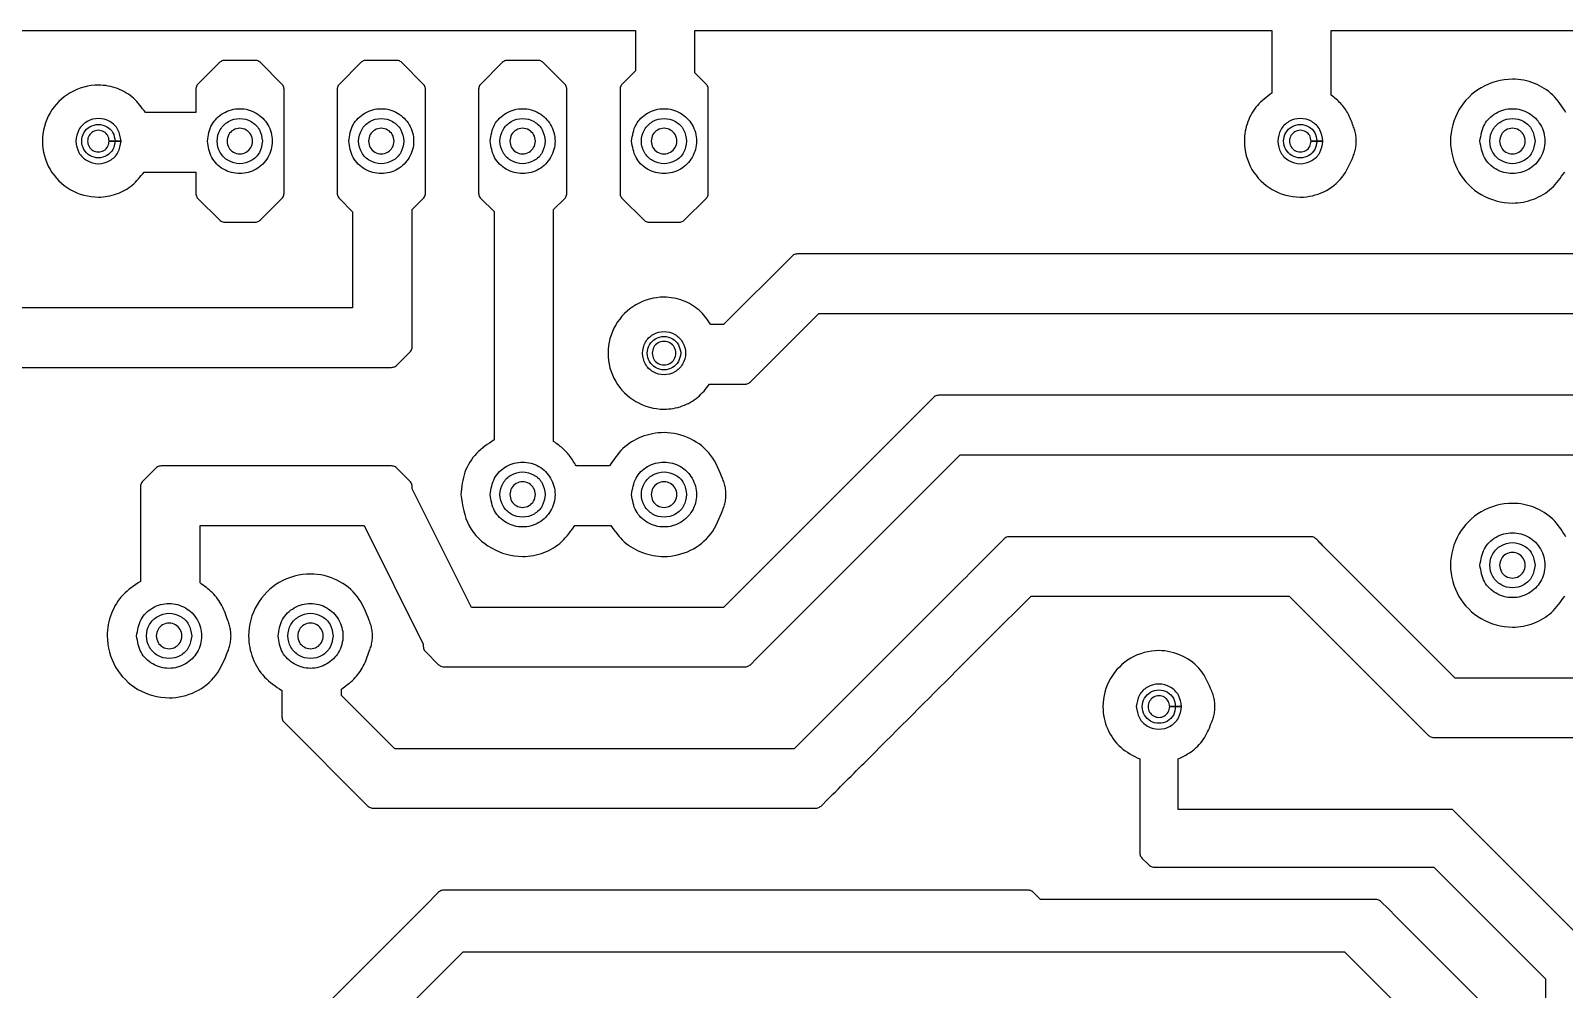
# Model space of a CAD drawing. Extents: x 3 to 107, y 3 to 87.
# Drawn here: x 40.65 to 68.2, y 43.29 to 60.51 of the extents above; entities that cross this region are included whole.
import ezdxf

# ---------------------------------------------------------------- set-up
doc = ezdxf.new("R2010")
doc.units = 0
doc.layers.add('ScottBernardi_VCdelay_PCB', color=7, linetype='CONTINUOUS')

msp = doc.modelspace()

# ---------------------------------------------------------------- linework, layer by layer
at = {"layer": 'ScottBernardi_VCdelay_PCB', "color": 7}
for points in [[(36.273317, 59.555239), (36.073292, 59.754911), (36.073292, 60.514089), (51.514375, 60.514089), (51.514375, 59.793364), (51.27625, 59.555239)], [(52.784375, 59.555239), (52.583292, 59.755969), (52.583292, 60.514089), (62.944375, 60.514089), (62.944375, 59.389786)], [(64.013292, 59.356978), (64.013292, 60.514089), (75.644375, 60.514089), (75.644375, 59.7916), (75.407661, 59.555239)], [(44.043247, 59.941883), (43.655897, 59.555239)], [(44.683539, 59.980689), (44.136381, 59.980689)], [(45.163669, 59.555239), (44.777378, 59.941883)], [(46.582894, 59.941883), (46.195897, 59.555239)], [(47.223186, 59.980689), (46.676733, 59.980689)], [(47.704022, 59.555239), (47.316672, 59.941883)], [(49.122894, 59.941883), (48.735897, 59.555239)], [(49.763892, 59.980689), (49.216733, 59.980689)], [(50.244022, 59.555239), (49.857378, 59.941883)], [(43.617092, 59.4614), (43.617092, 59.042653), (42.711511, 59.042653)], [(45.202475, 57.593794), (45.202475, 59.4614)], [(46.157444, 59.4614), (46.157444, 57.593794)], [(47.742828, 57.593794), (47.742828, 59.4614)], [(48.697444, 59.4614), (48.697444, 57.593794)], [(50.282828, 57.593794), (50.282828, 59.4614)], [(51.237444, 59.4614), (51.237444, 57.593794)], [(52.822828, 57.593794), (52.822828, 59.4614)], [(42.273714, 58.529714), (42.062047, 58.529714), (42.273714, 58.529714)], [(63.863361, 58.529714), (63.652047, 58.529714), (63.863361, 58.529714)], [(42.687875, 57.974089), (43.617092, 57.974089), (43.617092, 57.593794)], [(80.724375, 57.669642), (80.724375, 56.189739), (78.497289, 53.962653), (56.962322, 53.962653)], [(46.195897, 57.500308), (46.434375, 57.261831), (46.434375, 55.532867), (39.883292, 55.532867), (39.883292, 57.57545)], [(43.655897, 57.500308), (44.043247, 57.113311)], [(44.777378, 57.113311), (45.163669, 57.500308)], [(47.502939, 54.831897), (47.502939, 57.299578), (47.704022, 57.500308)], [(48.735897, 57.500308), (48.974022, 57.262183), (48.974022, 53.160083)], [(50.042939, 53.133625), (50.042939, 57.299225), (50.244022, 57.500308)], [(51.27625, 57.500308), (51.662894, 57.113311)], [(52.397025, 57.113311), (52.784375, 57.500308)], [(72.867661, 57.500308), (73.104375, 57.263594), (73.104375, 56.503006), (54.422322, 56.503006)], [(44.136381, 57.074506), (44.683539, 57.074506)], [(51.756733, 57.074506), (52.303892, 57.074506)], [(54.328483, 56.4642), (53.097289, 55.233006), (52.871511, 55.233006)], [(53.578831, 54.202894), (54.810025, 55.434089), (73.805344, 55.434089)], [(47.228831, 54.502756), (47.464486, 54.738411)], [(39.883292, 53.133625), (39.883292, 54.46395), (47.134992, 54.46395)], [(52.847522, 54.164089), (53.484992, 54.164089)], [(56.868483, 53.9242), (53.097289, 50.153006), (48.569033, 50.153006), (47.502939, 52.284489), (47.502939, 52.325058)], [(53.578831, 49.122894), (53.696658, 49.240722), (57.350025, 52.894089), (78.884992, 52.894089)], [(42.899189, 52.6542), (42.663533, 52.418544)], [(47.134992, 52.692653), (42.992322, 52.692653)], [(47.464133, 52.418544), (47.392519, 52.490158), (47.392519, 52.490158), (47.228478, 52.6542)], [(51.047297, 52.692653), (50.448633, 52.692653)], [(42.624375, 52.325058), (42.624375, 50.620083)], [(43.693292, 50.593272), (43.693292, 51.624089), (46.638633, 51.624089), (47.704375, 49.492958), (47.704375, 49.452036)], [(50.426056, 51.624089), (51.070228, 51.624089)], [(58.138483, 51.383847), (57.969503, 51.215219)], [(63.645344, 51.422653), (58.231969, 51.422653)], [(72.449972, 49.223436), (72.109542, 48.883006), (66.240378, 48.883006), (63.857011, 51.266372)], [(58.620378, 50.354089), (63.257642, 50.354089), (65.758483, 47.852894)], [(47.742828, 49.35855), (47.978483, 49.122894)], [(48.072322, 49.084089), (53.484992, 49.084089)], [(45.164375, 48.658992), (45.164375, 48.182036)], [(54.366936, 47.612653), (47.190378, 47.612653), (46.233292, 48.569739), (46.233292, 48.68545)], [(61.323361, 48.369361), (61.111694, 48.369361), (61.323361, 48.369361)], [(45.203181, 48.08855), (46.708483, 46.582894)], [(65.852322, 47.814089), (72.1487, 47.814089), (72.449972, 47.512464)], [(60.573708, 47.428503), (60.573708, 45.741872)], [(72.888122, 31.103006), (69.846472, 31.103006), (68.642089, 32.307389), (68.642089, 44.071469), (66.193458, 46.519747), (61.261272, 46.522569), (61.261272, 47.428503)], [(54.848831, 46.582894), (54.966658, 46.700722)], [(46.802322, 46.544089), (54.755344, 46.544089)], [(60.612161, 45.648386), (60.736339, 45.524561)], [(60.830178, 45.485756), (65.855144, 45.485756), (67.864567, 43.476333), (67.864567, 31.771872)], [(47.978483, 45.0342), (47.742828, 44.798544), (46.018803, 43.074167)], [(58.565344, 45.073006), (48.072322, 45.073006)], [(64.815508, 44.903672), (58.789358, 44.903672), (58.658831, 45.0342)], [(65.063158, 44.710703), (65.033172, 44.740689), (64.908994, 44.864867)], [(66.720156, 43.053706), (65.1129, 44.660961)], [(46.737764, 42.281828), (48.421219, 43.965283), (64.249653, 43.965283), (66.035767, 42.178817), (66.035767, 30.258103), (66.030475, 30.252811)]]:
    msp.add_lwpolyline(points, dxfattribs=at)
for points, knots in [([(44.136381, 59.980689), (44.12488, 59.979794), (44.101968, 59.978011), (44.069429, 59.964527), (44.052008, 59.94946), (44.043247, 59.941883)], [0, 0, 0, 0, 0.034475, 0.068683, 0.103291, 0.103291, 0.103291, 0.103291]), ([(44.777378, 59.941883), (44.768526, 59.949459), (44.750934, 59.964516), (44.718185, 59.978025), (44.695127, 59.979798), (44.683539, 59.980689)], [0, 0, 0, 0, 0.034815, 0.069192, 0.103926, 0.103926, 0.103926, 0.103926]), ([(46.676733, 59.980689), (46.665145, 59.979798), (46.642088, 59.978025), (46.609338, 59.964516), (46.591746, 59.949459), (46.582894, 59.941883)], [0, 0, 0, 0, 0.034734, 0.069111, 0.103926, 0.103926, 0.103926, 0.103926]), ([(47.316672, 59.941883), (47.307908, 59.949463), (47.290461, 59.964551), (47.257793, 59.978029), (47.234769, 59.979799), (47.223186, 59.980689)], [0, 0, 0, 0, 0.034618, 0.068911, 0.103632, 0.103632, 0.103632, 0.103632]), ([(49.216733, 59.980689), (49.205121, 59.979795), (49.182018, 59.978016), (49.149219, 59.964578), (49.13169, 59.949466), (49.122894, 59.941883)], [0, 0, 0, 0, 0.034811, 0.069261, 0.103952, 0.103952, 0.103952, 0.103952]), ([(49.857378, 59.941883), (49.848586, 59.949463), (49.831083, 59.964555), (49.798413, 59.977998), (49.775421, 59.97979), (49.763892, 59.980689)], [0, 0, 0, 0, 0.03468, 0.069045, 0.103611, 0.103611, 0.103611, 0.103611]), ([(42.711511, 59.042653), (42.645665, 59.134124), (42.514056, 59.31695), (42.21224, 59.49308), (41.809205, 59.567276), (41.340984, 59.440211), (40.957203, 59.056026), (40.814074, 58.529677), (40.957232, 58.003329), (41.3409, 57.618935), (41.803984, 57.493328), (42.196576, 57.562086), (42.488405, 57.721518), (42.621443, 57.889972), (42.687875, 57.974089)], [0, 0, 0, 0, 0.335134, 0.669843, 1.018015, 1.543443, 2.053766, 2.579194, 3.10471, 3.615153, 4.140605, 4.473068, 4.792831, 5.11176, 5.11176, 5.11176, 5.11176]), ([(43.655897, 59.555239), (43.648321, 59.546387), (43.633265, 59.528795), (43.619756, 59.496046), (43.617983, 59.472988), (43.617092, 59.4614)], [0, 0, 0, 0, 0.034815, 0.069192, 0.103926, 0.103926, 0.103926, 0.103926]), ([(45.202475, 59.4614), (45.201584, 59.472988), (45.199811, 59.496046), (45.186302, 59.528795), (45.171245, 59.546387), (45.163669, 59.555239)], [0, 0, 0, 0, 0.034734, 0.069111, 0.103926, 0.103926, 0.103926, 0.103926]), ([(46.195897, 59.555239), (46.188412, 59.546378), (46.173512, 59.528739), (46.160107, 59.496032), (46.158335, 59.472987), (46.157444, 59.4614)], [0, 0, 0, 0, 0.034664, 0.069007, 0.103739, 0.103739, 0.103739, 0.103739]), ([(47.742828, 59.4614), (47.741937, 59.472988), (47.740163, 59.496046), (47.726655, 59.528795), (47.711598, 59.546387), (47.704022, 59.555239)], [0, 0, 0, 0, 0.034734, 0.069111, 0.103926, 0.103926, 0.103926, 0.103926]), ([(48.735897, 59.555239), (48.728412, 59.546378), (48.713512, 59.528739), (48.700107, 59.496032), (48.698335, 59.472987), (48.697444, 59.4614)], [0, 0, 0, 0, 0.034664, 0.069007, 0.103739, 0.103739, 0.103739, 0.103739]), ([(50.282828, 59.4614), (50.281937, 59.472988), (50.280163, 59.496046), (50.266655, 59.528795), (50.251598, 59.546387), (50.244022, 59.555239)], [0, 0, 0, 0, 0.034734, 0.069111, 0.103926, 0.103926, 0.103926, 0.103926]), ([(51.27625, 59.555239), (51.268674, 59.546387), (51.253617, 59.528795), (51.240109, 59.496046), (51.238336, 59.472988), (51.237444, 59.4614)], [0, 0, 0, 0, 0.034815, 0.069192, 0.103926, 0.103926, 0.103926, 0.103926]), ([(52.822828, 59.4614), (52.821937, 59.472987), (52.820165, 59.496032), (52.80676, 59.528739), (52.79186, 59.546378), (52.784375, 59.555239)], [0, 0, 0, 0, 0.034732, 0.069075, 0.103739, 0.103739, 0.103739, 0.103739]), ([(68.228633, 59.042653), (68.157175, 59.153242), (68.014601, 59.373889), (67.668493, 59.590016), (67.209585, 59.679156), (66.685257, 59.536567), (66.260814, 59.111755), (66.102393, 58.529679), (66.260842, 57.947594), (66.685179, 57.522601), (67.204347, 57.38138), (67.652772, 57.46507), (67.988921, 57.664623), (68.133625, 57.870859), (68.206056, 57.974089)], [0, 0, 0, 0, 0.391162, 0.780446, 1.185204, 1.766233, 2.330696, 2.911726, 3.492843, 4.057426, 4.63848, 5.027534, 5.401622, 5.776526, 5.776526, 5.776526, 5.776526]), ([(62.944375, 59.389786), (62.852604, 59.322074), (62.668744, 59.186417), (62.494303, 58.878576), (62.419658, 58.472673), (62.546925, 58.002835), (62.930961, 57.619139), (63.427586, 57.4838), (63.887877, 57.589511), (64.240542, 57.859996), (64.351475, 58.122395), (64.407344, 58.254547)], [0, 0, 0, 0, 0.339061, 0.679293, 1.031486, 1.557026, 2.067589, 2.593129, 3.02646, 3.444848, 3.869354, 3.869354, 3.869354, 3.869354]), ([(64.407344, 58.804528), (64.380583, 58.877671), (64.327499, 59.022762), (64.191073, 59.212689), (64.072449, 59.308966), (64.013292, 59.356978)], [0, 0, 0, 0, 0.232971, 0.462132, 0.690095, 0.690095, 0.690095, 0.690095]), ([(43.825231, 58.529714), (43.841313, 58.427032), (43.873017, 58.224613), (44.104737, 58.001733), (44.407207, 57.918609), (44.712908, 58.001697), (44.935378, 58.224579), (45.018397, 58.529636), (44.935343, 58.834654), (44.712875, 59.057387), (44.407208, 59.140464), (44.104769, 59.057351), (43.87306, 58.834621), (43.841324, 58.632312), (43.825231, 58.529714)], [0, 0, 0, 0, 0.304622, 0.600508, 0.904829, 1.20939, 1.505341, 1.809966, 2.114351, 2.410238, 2.714795, 3.019112, 3.314934, 3.619316, 3.619316, 3.619316, 3.619316]), ([(46.364878, 58.529714), (46.380962, 58.427029), (46.412671, 58.224582), (46.644545, 58.001689), (46.947129, 57.918619), (47.252908, 58.001689), (47.475378, 58.224581), (47.558397, 58.529636), (47.475343, 58.834652), (47.252874, 59.057395), (46.947129, 59.140455), (46.644578, 59.057395), (46.412714, 58.834653), (46.380973, 58.632315), (46.364878, 58.529714)], [0, 0, 0, 0, 0.304625, 0.600576, 0.905137, 1.209697, 1.505649, 1.810273, 2.114659, 2.410545, 2.715102, 3.01966, 3.315546, 3.619931, 3.619931, 3.619931, 3.619931]), ([(48.904878, 58.529714), (48.920962, 58.427028), (48.952671, 58.22458), (49.184544, 58.001696), (49.487085, 57.918605), (49.792799, 58.001753), (50.015279, 58.22456), (50.098445, 58.529636), (50.015244, 58.834674), (49.792765, 59.05733), (49.487086, 59.140468), (49.184576, 59.057388), (48.952714, 58.834655), (48.920973, 58.632316), (48.904878, 58.529714)], [0, 0, 0, 0, 0.304625, 0.600576, 0.905137, 1.209546, 1.505553, 1.810198, 2.114604, 2.410546, 2.714952, 3.019509, 3.315395, 3.619781, 3.619781, 3.619781, 3.619781]), ([(51.444878, 58.529714), (51.460961, 58.427029), (51.492671, 58.224584), (51.724546, 58.001681), (52.027207, 57.918628), (52.333101, 58.001645), (52.555722, 58.22455), (52.638751, 58.529636), (52.555687, 58.834683), (52.333068, 59.057438), (52.027207, 59.140446), (51.724578, 59.057403), (51.492713, 58.834651), (51.460973, 58.632314), (51.444878, 58.529714)], [0, 0, 0, 0, 0.304625, 0.600576, 0.905137, 1.209937, 1.505953, 1.810581, 2.11497, 2.410921, 2.715718, 3.020275, 3.316161, 3.620547, 3.620547, 3.620547, 3.620547]), ([(66.684878, 58.529714), (66.70099, 58.427025), (66.732756, 58.22456), (66.964657, 58.001753), (67.267172, 57.918605), (67.57291, 58.001696), (67.795378, 58.22458), (67.878397, 58.529636), (67.795342, 58.834654), (67.572876, 59.057388), (67.267173, 59.140468), (66.964689, 59.05733), (66.732799, 58.834674), (66.701001, 58.632318), (66.684878, 58.529714)], [0, 0, 0, 0, 0.304645, 0.600652, 0.905061, 1.209622, 1.505573, 1.810198, 2.114583, 2.41047, 2.715027, 3.019433, 3.315375, 3.619781, 3.619781, 3.619781, 3.619781]), ([(42.273714, 58.529714), (42.262476, 58.601176), (42.240314, 58.742103), (42.078802, 58.897066), (41.867701, 58.95485), (41.65661, 58.897087), (41.495281, 58.74205), (41.473181, 58.601169), (41.461972, 58.529714)], [0, 0, 0, 0, 0.211997, 0.418072, 0.630134, 0.842108, 1.048062, 1.260036, 1.260036, 1.260036, 1.260036]), ([(42.167881, 58.529714), (42.15959, 58.582557), (42.143244, 58.686744), (42.023708, 58.801296), (41.867977, 58.843916), (41.710619, 58.801318), (41.596077, 58.68669), (41.553467, 58.529636), (41.596042, 58.372544), (41.710585, 58.257766), (41.867977, 58.215157), (42.023741, 58.257787), (42.143287, 58.372491), (42.159601, 58.476787), (42.167881, 58.529714)], [0, 0, 0, 0, 0.156751, 0.309055, 0.465871, 0.622598, 0.774782, 0.931509, 1.088476, 1.240725, 1.397456, 1.554275, 1.706643, 1.863634, 1.863634, 1.863634, 1.863634]), ([(42.167881, 58.529714), (42.15959, 58.582557), (42.143244, 58.686744), (42.023708, 58.801296), (41.867977, 58.843916), (41.710619, 58.801318), (41.596077, 58.68669), (41.553467, 58.529636), (41.596042, 58.372544), (41.710585, 58.257766), (41.867977, 58.215157), (42.023741, 58.257787), (42.143287, 58.372491), (42.159601, 58.476787), (42.167881, 58.529714)], [0, 0, 0, 0, 0.156751, 0.309055, 0.465871, 0.622598, 0.774782, 0.931509, 1.088476, 1.240725, 1.397456, 1.554275, 1.706643, 1.863634, 1.863634, 1.863634, 1.863634]), ([(42.062047, 58.529714), (42.056663, 58.495461), (42.046048, 58.427934), (41.968654, 58.353728), (41.86788, 58.326015), (41.766054, 58.353706), (41.691973, 58.427986), (41.664324, 58.52967), (41.692031, 58.631332), (41.766034, 58.705623), (41.86788, 58.733461), (41.968673, 58.705601), (42.045989, 58.631386), (42.056647, 58.563908), (42.062047, 58.529714)], [0, 0, 0, 0, 0.101614, 0.200323, 0.301765, 0.403118, 0.501707, 0.603297, 0.704735, 0.80338, 0.904754, 1.006216, 1.104981, 1.206443, 1.206443, 1.206443, 1.206443]), ([(44.814067, 58.529714), (44.802887, 58.601343), (44.780855, 58.742495), (44.619072, 58.897877), (44.408074, 58.955513), (44.194874, 58.897898), (44.039775, 58.742442), (43.982248, 58.52968), (44.039797, 58.316902), (44.19482, 58.161284), (44.408074, 58.103512), (44.619124, 58.161306), (44.780839, 58.316847), (44.802882, 58.45806), (44.814067, 58.529714)], [0, 0, 0, 0, 0.21246, 0.418673, 0.631132, 0.843504, 1.049597, 1.262033, 1.474557, 1.68077, 1.893165, 2.105649, 2.311982, 2.52453, 2.52453, 2.52453, 2.52453]), ([(44.178008, 58.529714), (44.184349, 58.570194), (44.196852, 58.650009), (44.288183, 58.737942), (44.407489, 58.770775), (44.528066, 58.73792), (44.615866, 58.650061), (44.648731, 58.529636), (44.615902, 58.409172), (44.5281, 58.321164), (44.407489, 58.288299), (44.28815, 58.321142), (44.196809, 58.409226), (44.184338, 58.48915), (44.178008, 58.529714)], [0, 0, 0, 0, 0.120097, 0.236794, 0.356827, 0.476948, 0.593765, 0.713886, 0.834246, 0.951128, 1.071252, 1.191288, 1.30805, 1.428387, 1.428387, 1.428387, 1.428387]), ([(47.354067, 58.529714), (47.342915, 58.601339), (47.320941, 58.742471), (47.159182, 58.897949), (46.948039, 58.95549), (46.734682, 58.897949), (46.57943, 58.742472), (46.521894, 58.52968), (46.579452, 58.316872), (46.734629, 58.161233), (46.94804, 58.103535), (47.159235, 58.161233), (47.320924, 58.316871), (47.34291, 58.458064), (47.354067, 58.529714)], [0, 0, 0, 0, 0.212439, 0.418597, 0.631208, 0.843819, 1.049977, 1.262416, 1.474943, 1.681221, 1.893856, 2.106491, 2.312769, 2.525296, 2.525296, 2.525296, 2.525296]), ([(46.717656, 58.529714), (46.724026, 58.570201), (46.736591, 58.650062), (46.828102, 58.737921), (46.947455, 58.770779), (47.068068, 58.737921), (47.155866, 58.650061), (47.188731, 58.529636), (47.155901, 58.409173), (47.068101, 58.321163), (46.947454, 58.288295), (46.82807, 58.321162), (46.736548, 58.409173), (46.724014, 58.489143), (46.717656, 58.529714)], [0, 0, 0, 0, 0.120121, 0.236938, 0.357059, 0.47718, 0.593997, 0.714118, 0.834478, 0.95136, 1.071485, 1.191609, 1.308491, 1.428851, 1.428851, 1.428851, 1.428851]), ([(49.894067, 58.529714), (49.882886, 58.601343), (49.860855, 58.742496), (49.699075, 58.897871), (49.488084, 58.95553), (49.274898, 58.897814), (49.119628, 58.742517), (49.061797, 58.52968), (49.11965, 58.316827), (49.274845, 58.161369), (49.488084, 58.103494), (49.699127, 58.161312), (49.860838, 58.316846), (49.882881, 58.45806), (49.894067, 58.529714)], [0, 0, 0, 0, 0.21246, 0.418673, 0.631132, 0.843441, 1.049709, 1.26219, 1.474758, 1.681147, 1.893479, 2.105962, 2.312296, 2.524844, 2.524844, 2.524844, 2.524844]), ([(49.257656, 58.529714), (49.264026, 58.5702), (49.27659, 58.65006), (49.368104, 58.737928), (49.487498, 58.770766), (49.608177, 58.737986), (49.695965, 58.650039), (49.728682, 58.529636), (49.696, 58.409194), (49.60821, 58.321098), (49.487498, 58.288308), (49.368072, 58.321155), (49.276548, 58.409175), (49.264014, 58.489143), (49.257656, 58.529714)], [0, 0, 0, 0, 0.120121, 0.236938, 0.357059, 0.477331, 0.594093, 0.714193, 0.834533, 0.95136, 1.071635, 1.19176, 1.308642, 1.429002, 1.429002, 1.429002, 1.429002]), ([(52.434419, 58.529714), (52.42321, 58.60135), (52.401116, 58.742547), (52.239153, 58.897857), (52.028075, 58.955521), (51.814788, 58.897879), (51.65953, 58.742495), (51.601845, 58.52968), (51.659552, 58.316849), (51.814735, 58.161303), (52.028075, 58.103504), (52.239206, 58.161325), (52.4011, 58.316795), (52.423205, 58.458053), (52.434419, 58.529714)], [0, 0, 0, 0, 0.212483, 0.418817, 0.631365, 0.843824, 1.050038, 1.262497, 1.475045, 1.681379, 1.893862, 2.106434, 2.312887, 2.525459, 2.525459, 2.525459, 2.525459]), ([(51.797656, 58.529714), (51.804026, 58.5702), (51.816591, 58.650059), (51.908103, 58.737929), (52.027532, 58.77077), (52.148261, 58.737965), (52.23621, 58.650092), (52.269085, 58.529636), (52.236245, 58.409141), (52.148295, 58.321119), (52.027532, 58.288304), (51.908071, 58.321154), (51.816548, 58.409175), (51.804014, 58.489144), (51.797656, 58.529714)], [0, 0, 0, 0, 0.120121, 0.236938, 0.357059, 0.477419, 0.594301, 0.714426, 0.83479, 0.951736, 1.0721, 1.192224, 1.309106, 1.429467, 1.429467, 1.429467, 1.429467]), ([(63.863361, 58.529714), (63.85218, 58.601165), (63.830138, 58.742026), (63.668833, 58.897158), (63.457632, 58.954823), (63.246422, 58.897137), (63.084934, 58.74208), (63.062829, 58.601172), (63.051619, 58.529714)], [0, 0, 0, 0, 0.211953, 0.417852, 0.629977, 0.84219, 1.048209, 1.260186, 1.260186, 1.260186, 1.260186]), ([(63.757528, 58.529714), (63.749295, 58.582546), (63.733069, 58.686667), (63.613739, 58.801389), (63.457908, 58.843889), (63.300429, 58.801367), (63.185732, 58.68672), (63.143113, 58.529636), (63.185696, 58.372514), (63.300395, 58.257716), (63.457908, 58.215184), (63.613771, 58.257695), (63.733111, 58.372568), (63.749306, 58.476798), (63.757528, 58.529714)], [0, 0, 0, 0, 0.156707, 0.308835, 0.465714, 0.622681, 0.774929, 0.93166, 1.08863, 1.240944, 1.397914, 1.554796, 1.706989, 1.863936, 1.863936, 1.863936, 1.863936]), ([(63.757528, 58.529714), (63.749295, 58.582546), (63.733069, 58.686667), (63.613739, 58.801389), (63.457908, 58.843889), (63.300429, 58.801367), (63.185732, 58.68672), (63.143113, 58.529636), (63.185696, 58.372514), (63.300395, 58.257716), (63.457908, 58.215184), (63.613771, 58.257695), (63.733111, 58.372568), (63.749306, 58.476798), (63.757528, 58.529714)], [0, 0, 0, 0, 0.156707, 0.308835, 0.465714, 0.622681, 0.774929, 0.93166, 1.08863, 1.240944, 1.397914, 1.554796, 1.706989, 1.863936, 1.863936, 1.863936, 1.863936]), ([(63.652047, 58.529714), (63.646691, 58.495465), (63.636134, 58.427958), (63.558764, 58.353655), (63.457846, 58.326038), (63.355862, 58.353656), (63.281629, 58.427956), (63.25397, 58.52967), (63.281686, 58.631361), (63.355842, 58.705674), (63.457846, 58.733438), (63.558784, 58.705673), (63.636075, 58.631363), (63.646675, 58.563904), (63.652047, 58.529714)], [0, 0, 0, 0, 0.101593, 0.200247, 0.30184, 0.403433, 0.502087, 0.60368, 0.705122, 0.803831, 0.905444, 1.007058, 1.105767, 1.207209, 1.207209, 1.207209, 1.207209]), ([(64.407344, 58.254547), (64.418319, 58.283379), (64.44044, 58.341497), (64.458708, 58.434289), (64.4653, 58.529658), (64.458694, 58.625019), (64.440465, 58.717705), (64.418321, 58.775753), (64.407344, 58.804528)], [0, 0, 0, 0, 0.092412, 0.18628, 0.282452, 0.378455, 0.47231, 0.564562, 0.564562, 0.564562, 0.564562]), ([(67.674067, 58.529714), (67.662887, 58.601343), (67.640855, 58.742494), (67.479073, 58.897878), (67.26804, 58.955517), (67.054789, 58.897878), (66.89953, 58.742496), (66.841845, 58.52968), (66.899551, 58.316849), (67.054736, 58.161304), (67.26804, 58.103508), (67.479125, 58.161305), (67.640839, 58.316848), (67.662882, 58.45806), (67.674067, 58.529714)], [0, 0, 0, 0, 0.21246, 0.418673, 0.631132, 0.843592, 1.049805, 1.262265, 1.474813, 1.681146, 1.89363, 2.106113, 2.312447, 2.524995, 2.524995, 2.524995, 2.524995]), ([(67.674067, 58.529714), (67.662887, 58.601343), (67.640855, 58.742494), (67.479073, 58.897878), (67.26804, 58.955517), (67.054789, 58.897878), (66.89953, 58.742496), (66.841845, 58.52968), (66.899551, 58.316849), (67.054736, 58.161304), (67.26804, 58.103508), (67.479125, 58.161305), (67.640839, 58.316848), (67.662882, 58.45806), (67.674067, 58.529714)], [0, 0, 0, 0, 0.21246, 0.418673, 0.631132, 0.843592, 1.049805, 1.262265, 1.474813, 1.681146, 1.89363, 2.106113, 2.312447, 2.524995, 2.524995, 2.524995, 2.524995]), ([(67.037656, 58.529714), (67.043998, 58.570198), (67.056506, 58.65004), (67.147991, 58.737985), (67.267411, 58.770766), (67.388066, 58.737928), (67.475866, 58.650059), (67.50873, 58.529636), (67.475902, 58.409174), (67.388099, 58.321156), (67.267411, 58.288308), (67.147959, 58.321098), (67.056463, 58.409195), (67.043986, 58.489146), (67.037656, 58.529714)], [0, 0, 0, 0, 0.1201, 0.236862, 0.357134, 0.477255, 0.594072, 0.714193, 0.834554, 0.951436, 1.07156, 1.191836, 1.308662, 1.429002, 1.429002, 1.429002, 1.429002]), ([(41.461972, 58.529714), (41.473186, 58.458234), (41.495297, 58.317292), (41.656557, 58.162096), (41.867701, 58.104175), (42.078855, 58.162117), (42.240298, 58.317239), (42.262471, 58.458227), (42.273714, 58.529714)], [0, 0, 0, 0, 0.212062, 0.418137, 0.630134, 0.84222, 1.048415, 1.2605, 1.2605, 1.2605, 1.2605]), ([(63.051619, 58.529714), (63.062834, 58.458231), (63.08495, 58.317262), (63.246369, 58.162046), (63.457632, 58.104202), (63.668885, 58.162024), (63.830122, 58.317316), (63.852176, 58.458238), (63.863361, 58.529714)], [0, 0, 0, 0, 0.212065, 0.418205, 0.630442, 0.84259, 1.04861, 1.260651, 1.260651, 1.260651, 1.260651]), ([(43.617092, 57.593794), (43.617982, 57.582211), (43.619751, 57.559188), (43.63323, 57.52652), (43.648318, 57.509073), (43.655897, 57.500308)], [0, 0, 0, 0, 0.034721, 0.069014, 0.103632, 0.103632, 0.103632, 0.103632]), ([(45.163669, 57.500308), (45.171249, 57.509073), (45.186337, 57.52652), (45.199815, 57.559188), (45.201585, 57.582211), (45.202475, 57.593794)], [0, 0, 0, 0, 0.034618, 0.068911, 0.103632, 0.103632, 0.103632, 0.103632]), ([(46.157444, 57.593794), (46.158334, 57.582212), (46.160103, 57.559201), (46.173477, 57.526577), (46.188409, 57.509082), (46.195897, 57.500308)], [0, 0, 0, 0, 0.034719, 0.068977, 0.103444, 0.103444, 0.103444, 0.103444]), ([(47.704022, 57.500308), (47.711602, 57.509073), (47.72669, 57.52652), (47.740168, 57.559188), (47.741938, 57.582211), (47.742828, 57.593794)], [0, 0, 0, 0, 0.034618, 0.068911, 0.103632, 0.103632, 0.103632, 0.103632]), ([(48.697444, 57.593794), (48.698334, 57.582212), (48.700103, 57.559201), (48.713477, 57.526577), (48.728409, 57.509082), (48.735897, 57.500308)], [0, 0, 0, 0, 0.034719, 0.068977, 0.103444, 0.103444, 0.103444, 0.103444]), ([(50.244022, 57.500308), (50.251602, 57.509073), (50.26669, 57.52652), (50.280168, 57.559188), (50.281938, 57.582211), (50.282828, 57.593794)], [0, 0, 0, 0, 0.034618, 0.068911, 0.103632, 0.103632, 0.103632, 0.103632]), ([(51.237444, 57.593794), (51.238335, 57.582211), (51.240104, 57.559188), (51.253583, 57.52652), (51.26867, 57.509073), (51.27625, 57.500308)], [0, 0, 0, 0, 0.034721, 0.069014, 0.103632, 0.103632, 0.103632, 0.103632]), ([(52.784375, 57.500308), (52.791863, 57.509082), (52.806795, 57.526577), (52.820169, 57.559201), (52.821938, 57.582212), (52.822828, 57.593794)], [0, 0, 0, 0, 0.034467, 0.068725, 0.103444, 0.103444, 0.103444, 0.103444]), ([(44.043247, 57.113311), (44.05202, 57.105803), (44.069495, 57.090847), (44.10195, 57.077255), (44.124876, 57.075424), (44.136381, 57.074506)], [0, 0, 0, 0, 0.034512, 0.068751, 0.103235, 0.103235, 0.103235, 0.103235]), ([(44.683539, 57.074506), (44.695131, 57.07542), (44.718202, 57.077241), (44.750869, 57.090858), (44.768515, 57.105804), (44.777378, 57.113311)], [0, 0, 0, 0, 0.034744, 0.069151, 0.103871, 0.103871, 0.103871, 0.103871]), ([(51.662894, 57.113311), (51.671814, 57.105811), (51.689522, 57.09092), (51.722139, 57.077232), (51.745165, 57.075417), (51.756733, 57.074506)], [0, 0, 0, 0, 0.034844, 0.069179, 0.103846, 0.103846, 0.103846, 0.103846]), ([(52.303892, 57.074506), (52.315396, 57.075424), (52.338322, 57.077255), (52.370778, 57.090847), (52.388253, 57.105803), (52.397025, 57.113311)], [0, 0, 0, 0, 0.034485, 0.068723, 0.103235, 0.103235, 0.103235, 0.103235]), ([(54.422322, 56.503006), (54.410707, 56.502088), (54.387589, 56.500262), (54.354873, 56.486715), (54.33729, 56.471713), (54.328483, 56.4642)], [0, 0, 0, 0, 0.034822, 0.069301, 0.103896, 0.103896, 0.103896, 0.103896]), ([(52.871511, 55.233006), (52.805594, 55.324381), (52.673849, 55.507008), (52.372158, 55.683091), (51.969134, 55.757292), (51.500845, 55.630087), (51.116986, 55.245811), (50.973658, 54.719437), (51.11703, 54.193116), (51.500847, 53.808946), (51.963949, 53.683328), (52.356539, 53.752077), (52.648302, 53.911485), (52.78118, 54.079969), (52.847522, 54.164089)], [0, 0, 0, 0, 0.335044, 0.669638, 1.017731, 1.543271, 2.053834, 2.579374, 3.104675, 3.615173, 4.14071, 4.47316, 4.792844, 5.111606, 5.111606, 5.111606, 5.111606]), ([(51.639258, 54.719361), (51.649992, 54.651034), (51.671164, 54.516264), (51.825729, 54.367985), (52.027274, 54.312703), (52.230934, 54.367963), (52.379072, 54.516318), (52.434303, 54.719439), (52.379107, 54.922599), (52.230967, 55.071103), (52.027274, 55.126373), (51.825697, 55.071081), (51.671121, 54.922651), (51.649981, 54.787772), (51.639258, 54.719361)], [0, 0, 0, 0, 0.202704, 0.399817, 0.602757, 0.805609, 1.002601, 1.205281, 1.408201, 1.605258, 1.808113, 2.011057, 2.208234, 2.411178, 2.411178, 2.411178, 2.411178]), ([(47.464486, 54.738411), (47.471975, 54.747185), (47.486906, 54.76468), (47.500281, 54.797304), (47.502049, 54.820315), (47.502939, 54.831897)], [0, 0, 0, 0, 0.034467, 0.068725, 0.103444, 0.103444, 0.103444, 0.103444]), ([(52.327528, 54.719361), (52.319278, 54.772281), (52.303026, 54.876531), (52.183662, 54.991309), (52.027908, 55.033918), (51.870502, 54.991287), (51.755796, 54.876585), (51.713064, 54.719439), (51.755831, 54.562332), (51.870535, 54.447779), (52.027908, 54.405159), (52.183629, 54.447757), (52.302983, 54.562384), (52.319266, 54.666525), (52.327528, 54.719361)], [0, 0, 0, 0, 0.156967, 0.309216, 0.465946, 0.622765, 0.775134, 0.932125, 1.088876, 1.24118, 1.397996, 1.554723, 1.706907, 1.863634, 1.863634, 1.863634, 1.863634]), ([(52.327528, 54.719361), (52.319278, 54.772281), (52.303026, 54.876531), (52.183662, 54.991309), (52.027908, 55.033918), (51.870502, 54.991287), (51.755796, 54.876585), (51.713064, 54.719439), (51.755831, 54.562332), (51.870535, 54.447779), (52.027908, 54.405159), (52.183629, 54.447757), (52.302983, 54.562384), (52.319266, 54.666525), (52.327528, 54.719361)], [0, 0, 0, 0, 0.156967, 0.309216, 0.465946, 0.622765, 0.775134, 0.932125, 1.088876, 1.24118, 1.397996, 1.554723, 1.706907, 1.863634, 1.863634, 1.863634, 1.863634]), ([(51.815647, 54.719361), (51.821471, 54.756741), (51.832945, 54.830386), (51.917359, 54.911466), (52.027438, 54.941484), (52.138659, 54.911487), (52.219504, 54.830333), (52.249408, 54.719439), (52.219468, 54.608583), (52.138626, 54.527579), (52.027438, 54.497592), (51.917392, 54.527601), (51.832987, 54.608529), (51.821482, 54.682065), (51.815647, 54.719361)], [0, 0, 0, 0, 0.110866, 0.218426, 0.329293, 0.440071, 0.54751, 0.658353, 0.768956, 0.876331, 0.987105, 1.097968, 1.205464, 1.31609, 1.31609, 1.31609, 1.31609]), ([(47.134992, 54.46395), (47.146604, 54.464844), (47.169707, 54.466623), (47.202506, 54.480061), (47.220035, 54.495173), (47.228831, 54.502756)], [0, 0, 0, 0, 0.034811, 0.069261, 0.103952, 0.103952, 0.103952, 0.103952]), ([(53.484992, 54.164089), (53.496607, 54.165006), (53.519724, 54.166833), (53.552441, 54.18038), (53.570024, 54.195381), (53.578831, 54.202894)], [0, 0, 0, 0, 0.034822, 0.069301, 0.103896, 0.103896, 0.103896, 0.103896]), ([(56.962322, 53.962653), (56.950735, 53.961762), (56.92769, 53.95999), (56.894983, 53.946585), (56.877344, 53.931685), (56.868483, 53.9242)], [0, 0, 0, 0, 0.034732, 0.069075, 0.103739, 0.103739, 0.103739, 0.103739]), ([(53.084236, 52.454528), (53.024607, 52.605453), (52.906375, 52.904708), (52.512838, 53.216153), (52.053597, 53.32358), (51.621518, 53.239515), (51.268076, 53.025792), (51.120865, 52.803661), (51.047297, 52.692653)], [0, 0, 0, 0, 0.479863, 0.95147, 1.439591, 1.849307, 2.245192, 2.64067, 2.64067, 2.64067, 2.64067]), ([(48.974022, 53.160083), (48.863696, 53.086442), (48.642941, 52.93909), (48.420895, 52.585802), (48.390945, 52.31663), (48.375711, 52.179714)], [0, 0, 0, 0, 0.395306, 0.790986, 1.200605, 1.200605, 1.200605, 1.200605]), ([(50.448633, 52.692653), (50.414394, 52.751253), (50.346241, 52.867895), (50.208677, 53.01874), (50.098169, 53.095341), (50.042939, 53.133625)], [0, 0, 0, 0, 0.203296, 0.404654, 0.605842, 0.605842, 0.605842, 0.605842]), ([(42.992322, 52.692653), (42.980823, 52.691758), (42.957923, 52.689976), (42.925428, 52.676597), (42.907959, 52.661686), (42.899189, 52.6542)], [0, 0, 0, 0, 0.034473, 0.068646, 0.103103, 0.103103, 0.103103, 0.103103]), ([(47.228478, 52.6542), (47.219704, 52.661688), (47.202209, 52.67662), (47.169585, 52.689994), (47.146574, 52.691763), (47.134992, 52.692653)], [0, 0, 0, 0, 0.034467, 0.068725, 0.103444, 0.103444, 0.103444, 0.103444]), ([(48.904878, 52.179714), (48.920962, 52.077028), (48.952671, 51.87458), (49.184544, 51.651696), (49.487085, 51.568605), (49.792799, 51.651753), (50.015279, 51.87456), (50.098445, 52.179636), (50.015244, 52.484674), (49.792765, 52.70733), (49.487086, 52.790468), (49.184576, 52.707388), (48.952714, 52.484655), (48.920973, 52.282316), (48.904878, 52.179714)], [0, 0, 0, 0, 0.304625, 0.600576, 0.905137, 1.209546, 1.505553, 1.810198, 2.114604, 2.410546, 2.714952, 3.019509, 3.315395, 3.619781, 3.619781, 3.619781, 3.619781]), ([(51.444878, 52.179714), (51.460961, 52.077029), (51.492671, 51.874584), (51.724546, 51.651681), (52.027207, 51.568628), (52.333101, 51.651645), (52.555722, 51.87455), (52.638751, 52.179636), (52.555687, 52.484683), (52.333068, 52.707438), (52.027207, 52.790446), (51.724578, 52.707403), (51.492713, 52.484651), (51.460973, 52.282314), (51.444878, 52.179714)], [0, 0, 0, 0, 0.304625, 0.600576, 0.905137, 1.209937, 1.505953, 1.810581, 2.11497, 2.410921, 2.715718, 3.020275, 3.316161, 3.620547, 3.620547, 3.620547, 3.620547]), ([(42.663533, 52.418544), (42.655932, 52.409778), (42.640798, 52.392324), (42.627107, 52.359697), (42.625289, 52.336646), (42.624375, 52.325058)], [0, 0, 0, 0, 0.034674, 0.069032, 0.103765, 0.103765, 0.103765, 0.103765]), ([(47.502939, 52.325058), (47.502049, 52.336642), (47.500279, 52.359665), (47.486801, 52.392333), (47.471713, 52.40978), (47.464133, 52.418544)], [0, 0, 0, 0, 0.034721, 0.069014, 0.103632, 0.103632, 0.103632, 0.103632]), ([(49.894067, 52.179714), (49.882886, 52.251343), (49.860855, 52.392496), (49.699075, 52.547871), (49.488084, 52.60553), (49.274898, 52.547814), (49.119628, 52.392517), (49.061797, 52.17968), (49.11965, 51.966827), (49.274845, 51.811369), (49.488084, 51.753494), (49.699127, 51.811312), (49.860838, 51.966846), (49.882881, 52.10806), (49.894067, 52.179714)], [0, 0, 0, 0, 0.21246, 0.418673, 0.631132, 0.843441, 1.049709, 1.26219, 1.474758, 1.681147, 1.893479, 2.105962, 2.312296, 2.524844, 2.524844, 2.524844, 2.524844]), ([(49.894067, 52.179714), (49.882886, 52.251343), (49.860855, 52.392496), (49.699075, 52.547871), (49.488084, 52.60553), (49.274898, 52.547814), (49.119628, 52.392517), (49.061797, 52.17968), (49.11965, 51.966827), (49.274845, 51.811369), (49.488084, 51.753494), (49.699127, 51.811312), (49.860838, 51.966846), (49.882881, 52.10806), (49.894067, 52.179714)], [0, 0, 0, 0, 0.21246, 0.418673, 0.631132, 0.843441, 1.049709, 1.26219, 1.474758, 1.681147, 1.893479, 2.105962, 2.312296, 2.524844, 2.524844, 2.524844, 2.524844]), ([(49.257656, 52.179714), (49.264026, 52.2202), (49.27659, 52.30006), (49.368104, 52.387928), (49.487498, 52.420766), (49.608177, 52.387986), (49.695965, 52.300039), (49.728682, 52.179636), (49.696, 52.059194), (49.60821, 51.971098), (49.487498, 51.938308), (49.368072, 51.971155), (49.276548, 52.059175), (49.264014, 52.139143), (49.257656, 52.179714)], [0, 0, 0, 0, 0.120121, 0.236938, 0.357059, 0.477331, 0.594093, 0.714193, 0.834533, 0.95136, 1.071635, 1.19176, 1.308642, 1.429002, 1.429002, 1.429002, 1.429002]), ([(52.434419, 52.179714), (52.42321, 52.25135), (52.401116, 52.392547), (52.239153, 52.547857), (52.028075, 52.605521), (51.814788, 52.547879), (51.65953, 52.392495), (51.601845, 52.17968), (51.659552, 51.966849), (51.814735, 51.811303), (52.028075, 51.753504), (52.239206, 51.811325), (52.4011, 51.966795), (52.423205, 52.108053), (52.434419, 52.179714)], [0, 0, 0, 0, 0.212483, 0.418817, 0.631365, 0.843824, 1.050038, 1.262497, 1.475045, 1.681379, 1.893862, 2.106434, 2.312887, 2.525459, 2.525459, 2.525459, 2.525459]), ([(52.434419, 52.179714), (52.42321, 52.25135), (52.401116, 52.392547), (52.239153, 52.547857), (52.028075, 52.605521), (51.814788, 52.547879), (51.65953, 52.392495), (51.601845, 52.17968), (51.659552, 51.966849), (51.814735, 51.811303), (52.028075, 51.753504), (52.239206, 51.811325), (52.4011, 51.966795), (52.423205, 52.108053), (52.434419, 52.179714)], [0, 0, 0, 0, 0.212483, 0.418817, 0.631365, 0.843824, 1.050038, 1.262497, 1.475045, 1.681379, 1.893862, 2.106434, 2.312887, 2.525459, 2.525459, 2.525459, 2.525459]), ([(51.797656, 52.179714), (51.804026, 52.2202), (51.816591, 52.300059), (51.908103, 52.387929), (52.027532, 52.42077), (52.148261, 52.387965), (52.23621, 52.300092), (52.269085, 52.179636), (52.236245, 52.059141), (52.148295, 51.971119), (52.027532, 51.938304), (51.908071, 51.971154), (51.816548, 52.059175), (51.804014, 52.139144), (51.797656, 52.179714)], [0, 0, 0, 0, 0.120121, 0.236938, 0.357059, 0.477419, 0.594301, 0.714426, 0.83479, 0.951736, 1.0721, 1.192224, 1.309106, 1.429467, 1.429467, 1.429467, 1.429467]), ([(53.084236, 51.904547), (53.095139, 51.933385), (53.117125, 51.991537), (53.135527, 52.084278), (53.142229, 52.179658), (53.135513, 52.27503), (53.11715, 52.367665), (53.095142, 52.425747), (53.084236, 52.454528)], [0, 0, 0, 0, 0.092361, 0.186244, 0.282422, 0.37843, 0.472301, 0.564501, 0.564501, 0.564501, 0.564501]), ([(48.375711, 52.179714), (48.406434, 51.983816), (48.467005, 51.597595), (48.909011, 51.172592), (49.423727, 51.031396), (49.873007, 51.115023), (50.208972, 51.314632), (50.353641, 51.52086), (50.426056, 51.624089)], [0, 0, 0, 0, 0.581118, 1.145701, 1.726754, 2.115962, 2.489984, 2.864838, 2.864838, 2.864838, 2.864838]), ([(51.070228, 51.624089), (51.144842, 51.520534), (51.294291, 51.313117), (51.637293, 51.115549), (52.058849, 51.036747), (52.512848, 51.142918), (52.906373, 51.454368), (53.024606, 51.753622), (53.084236, 51.904547)], [0, 0, 0, 0, 0.379352, 0.759834, 1.15378, 1.641901, 2.113508, 2.593371, 2.593371, 2.593371, 2.593371]), ([(68.228633, 51.422653), (68.157175, 51.533242), (68.014601, 51.753889), (67.668492, 51.970016), (67.209585, 52.059156), (66.685256, 51.916567), (66.260815, 51.491754), (66.102397, 50.909712), (66.260821, 50.32768), (66.685231, 49.902841), (67.204351, 49.761782), (67.652729, 49.845336), (67.988934, 50.044698), (68.133628, 50.250882), (68.206056, 50.354089)], [0, 0, 0, 0, 0.391162, 0.780446, 1.185204, 1.766233, 2.330696, 2.911726, 3.492755, 4.057218, 4.638247, 5.027284, 5.401285, 5.776117, 5.776117, 5.776117, 5.776117]), ([(58.231969, 51.422653), (58.22044, 51.421754), (58.197448, 51.419961), (58.164778, 51.406518), (58.147275, 51.391427), (58.138483, 51.383847)], [0, 0, 0, 0, 0.034565, 0.068931, 0.103611, 0.103611, 0.103611, 0.103611]), ([(63.857011, 51.266372), (63.846757, 51.276565), (63.81752, 51.305628), (63.777712, 51.344494), (63.741592, 51.382892), (63.71231, 51.406426), (63.679902, 51.420037), (63.656914, 51.421777), (63.645344, 51.422653)], [0, 0, 0, 0, 0.043377, 0.123673, 0.166883, 0.201475, 0.23566, 0.270302, 0.270302, 0.270302, 0.270302]), ([(66.684878, 50.909714), (66.700985, 50.80705), (66.73274, 50.604646), (66.964709, 50.381998), (67.267173, 50.299008), (67.572855, 50.381941), (67.795405, 50.604666), (67.87838, 50.909714), (67.795405, 51.214762), (67.572855, 51.437487), (67.267173, 51.520419), (66.964709, 51.43743), (66.73274, 51.214782), (66.700985, 51.012377), (66.684878, 50.909714)], [0, 0, 0, 0, 0.304557, 0.600444, 0.904829, 1.209366, 1.505197, 1.809733, 2.11427, 2.410101, 2.714638, 3.019023, 3.31491, 3.619467, 3.619467, 3.619467, 3.619467]), ([(67.674067, 50.909714), (67.662887, 50.981343), (67.640855, 51.122494), (67.479073, 51.277878), (67.26804, 51.335517), (67.054789, 51.277878), (66.899531, 51.122494), (66.841849, 50.909714), (66.899531, 50.696933), (67.054789, 50.54155), (67.26804, 50.483911), (67.479073, 50.54155), (67.640855, 50.696933), (67.662887, 50.838085), (67.674067, 50.909714)], [0, 0, 0, 0, 0.21246, 0.418673, 0.631132, 0.843592, 1.049805, 1.262265, 1.474725, 1.680938, 1.893397, 2.105857, 2.31207, 2.52453, 2.52453, 2.52453, 2.52453]), ([(67.674067, 50.909714), (67.662887, 50.981343), (67.640855, 51.122494), (67.479073, 51.277878), (67.26804, 51.335517), (67.054789, 51.277878), (66.899531, 51.122494), (66.841849, 50.909714), (66.899531, 50.696933), (67.054789, 50.54155), (67.26804, 50.483911), (67.479073, 50.54155), (67.640855, 50.696933), (67.662887, 50.838085), (67.674067, 50.909714)], [0, 0, 0, 0, 0.21246, 0.418673, 0.631132, 0.843592, 1.049805, 1.262265, 1.474725, 1.680938, 1.893397, 2.105857, 2.31207, 2.52453, 2.52453, 2.52453, 2.52453]), ([(57.969503, 51.215219), (57.662997, 50.90878), (56.866953, 50.112908), (55.666184, 48.911966), (54.771823, 48.01756), (54.366936, 47.612653)], [0, 0, 0, 0, 1.300252, 3.376964, 5.094799, 5.094799, 5.094799, 5.094799]), ([(67.037656, 50.909714), (67.043981, 50.950257), (67.056447, 51.030147), (67.148011, 51.118085), (67.267412, 51.150717), (67.388044, 51.118027), (67.47593, 51.030167), (67.508713, 50.909714), (67.47593, 50.789261), (67.388044, 50.7014), (67.267412, 50.668711), (67.148011, 50.701343), (67.056447, 50.789281), (67.043981, 50.869171), (67.037656, 50.909714)], [0, 0, 0, 0, 0.120252, 0.236958, 0.35721, 0.47731, 0.594072, 0.714344, 0.834616, 0.951378, 1.071478, 1.19173, 1.308436, 1.428688, 1.428688, 1.428688, 1.428688]), ([(46.734236, 49.914528), (46.674632, 50.065452), (46.55645, 50.364704), (46.162541, 50.676166), (45.647402, 50.796962), (45.095368, 50.646415), (44.670761, 50.222202), (44.528185, 49.695904), (44.617671, 49.233567), (44.831302, 48.879742), (45.053394, 48.732547), (45.164375, 48.658992)], [0, 0, 0, 0, 0.479863, 0.95147, 1.439591, 2.020621, 2.585083, 3.166113, 3.576056, 3.971928, 4.367342, 4.367342, 4.367342, 4.367342]), ([(42.624375, 50.620083), (42.51339, 50.546619), (42.291272, 50.399591), (42.077661, 50.045824), (41.988187, 49.58352), (42.130761, 49.057228), (42.555369, 48.633006), (43.107355, 48.482502), (43.622369, 48.603133), (44.016133, 48.914478), (44.134054, 49.21365), (44.193531, 49.364547)], [0, 0, 0, 0, 0.395262, 0.791057, 1.200987, 1.782017, 2.346479, 2.927509, 3.415508, 3.886804, 4.366434, 4.366434, 4.366434, 4.366434]), ([(44.193883, 49.914528), (44.162142, 50.006695), (44.099251, 50.189312), (43.925033, 50.425476), (43.770412, 50.537432), (43.693292, 50.593272)], [0, 0, 0, 0, 0.291405, 0.577384, 0.861957, 0.861957, 0.861957, 0.861957]), ([(42.554878, 49.639714), (42.570957, 49.537053), (42.602655, 49.334666), (42.834596, 49.111941), (43.137086, 49.029008), (43.442744, 49.111998), (43.665307, 49.334646), (43.748428, 49.639714), (43.665307, 49.944782), (43.442744, 50.16743), (43.137086, 50.250419), (42.834596, 50.167487), (42.602655, 49.944762), (42.570957, 49.742375), (42.554878, 49.639714)], [0, 0, 0, 0, 0.304537, 0.600368, 0.904904, 1.20929, 1.505176, 1.809733, 2.114291, 2.410177, 2.714562, 3.019099, 3.31493, 3.619467, 3.619467, 3.619467, 3.619467]), ([(45.094878, 49.639714), (45.110957, 49.537054), (45.142654, 49.33467), (45.374598, 49.111926), (45.677207, 49.029031), (45.983046, 49.11189), (46.20575, 49.334636), (46.288734, 49.639714), (46.20575, 49.944791), (45.983046, 50.167538), (45.677207, 50.250397), (45.374598, 50.167502), (45.142654, 49.944758), (45.110957, 49.742373), (45.094878, 49.639714)], [0, 0, 0, 0, 0.304537, 0.600368, 0.904904, 1.209681, 1.505576, 1.810116, 2.114657, 2.410552, 2.715329, 3.019865, 3.315696, 3.620233, 3.620233, 3.620233, 3.620233]), ([(54.966658, 46.700722), (55.216461, 46.950431), (55.986712, 47.720391), (57.204529, 48.938269), (58.172631, 49.906351), (58.620378, 50.354089)], [0, 0, 0, 0, 1.059624, 3.26728, 5.16689, 5.16689, 5.16689, 5.16689]), ([(43.544067, 49.639714), (43.532886, 49.711343), (43.510855, 49.852496), (43.349075, 50.007871), (43.138084, 50.06553), (42.924898, 50.007814), (42.76963, 49.852516), (42.711801, 49.639714), (42.76963, 49.426912), (42.924898, 49.271614), (43.138084, 49.213897), (43.349075, 49.271557), (43.510855, 49.426932), (43.532886, 49.568084), (43.544067, 49.639714)], [0, 0, 0, 0, 0.21246, 0.418673, 0.631132, 0.843441, 1.049709, 1.26219, 1.47467, 1.680938, 1.893247, 2.105706, 2.311919, 2.524379, 2.524379, 2.524379, 2.524379]), ([(43.544067, 49.639714), (43.532886, 49.711343), (43.510855, 49.852496), (43.349075, 50.007871), (43.138084, 50.06553), (42.924898, 50.007814), (42.76963, 49.852516), (42.711801, 49.639714), (42.76963, 49.426912), (42.924898, 49.271614), (43.138084, 49.213897), (43.349075, 49.271557), (43.510855, 49.426932), (43.532886, 49.568084), (43.544067, 49.639714)], [0, 0, 0, 0, 0.21246, 0.418673, 0.631132, 0.843441, 1.049709, 1.26219, 1.47467, 1.680938, 1.893247, 2.105706, 2.311919, 2.524379, 2.524379, 2.524379, 2.524379]), ([(42.907656, 49.639714), (42.914026, 49.6802), (42.92659, 49.76006), (43.018104, 49.847928), (43.137498, 49.880765), (43.258177, 49.847986), (43.345964, 49.760038), (43.378678, 49.63967), (43.346021, 49.519279), (43.258157, 49.431344), (43.137498, 49.398711), (43.018124, 49.4314), (42.926531, 49.519261), (42.914009, 49.599168), (42.907656, 49.639714)], [0, 0, 0, 0, 0.120121, 0.236938, 0.357059, 0.477331, 0.594093, 0.714193, 0.834445, 0.951151, 1.071403, 1.191503, 1.308265, 1.428537, 1.428537, 1.428537, 1.428537]), ([(44.193531, 49.364547), (44.204528, 49.39338), (44.226696, 49.451501), (44.245172, 49.544272), (44.251875, 49.639631), (44.245167, 49.734954), (44.226759, 49.827575), (44.204785, 49.885694), (44.193883, 49.914528)], [0, 0, 0, 0, 0.092442, 0.186344, 0.282523, 0.378453, 0.472247, 0.564595, 0.564595, 0.564595, 0.564595]), ([(46.084419, 49.639714), (46.07321, 49.71135), (46.051116, 49.852547), (45.889153, 50.007857), (45.678075, 50.065521), (45.464788, 50.007879), (45.309531, 49.852494), (45.251849, 49.639714), (45.309531, 49.426934), (45.464788, 49.271549), (45.678075, 49.213907), (45.889153, 49.27157), (46.051116, 49.42688), (46.07321, 49.568078), (46.084419, 49.639714)], [0, 0, 0, 0, 0.212483, 0.418817, 0.631365, 0.843824, 1.050038, 1.262497, 1.474957, 1.68117, 1.89363, 2.106178, 2.312511, 2.524995, 2.524995, 2.524995, 2.524995]), ([(46.084419, 49.639714), (46.07321, 49.71135), (46.051116, 49.852547), (45.889153, 50.007857), (45.678075, 50.065521), (45.464788, 50.007879), (45.309531, 49.852494), (45.251849, 49.639714), (45.309531, 49.426934), (45.464788, 49.271549), (45.678075, 49.213907), (45.889153, 49.27157), (46.051116, 49.42688), (46.07321, 49.568078), (46.084419, 49.639714)], [0, 0, 0, 0, 0.212483, 0.418817, 0.631365, 0.843824, 1.050038, 1.262497, 1.474957, 1.68117, 1.89363, 2.106178, 2.312511, 2.524995, 2.524995, 2.524995, 2.524995]), ([(45.447656, 49.639714), (45.454026, 49.6802), (45.466591, 49.760059), (45.558103, 49.847929), (45.677532, 49.88077), (45.798262, 49.847965), (45.886209, 49.760091), (45.919081, 49.63967), (45.886266, 49.519226), (45.798242, 49.431364), (45.677532, 49.398707), (45.558123, 49.431399), (45.466532, 49.519261), (45.454009, 49.599168), (45.447656, 49.639714)], [0, 0, 0, 0, 0.120121, 0.236938, 0.357059, 0.477419, 0.594301, 0.714426, 0.834701, 0.951528, 1.071868, 1.191968, 1.30873, 1.429002, 1.429002, 1.429002, 1.429002]), ([(46.734236, 49.364547), (46.745139, 49.393385), (46.767125, 49.451537), (46.785527, 49.544278), (46.792229, 49.639658), (46.785513, 49.73503), (46.76715, 49.827665), (46.745142, 49.885747), (46.734236, 49.914528)], [0, 0, 0, 0, 0.092361, 0.186244, 0.282422, 0.37843, 0.472301, 0.564501, 0.564501, 0.564501, 0.564501]), ([(46.233292, 48.68545), (46.310376, 48.741336), (46.465, 48.853437), (46.639423, 49.089614), (46.70244, 49.272345), (46.734236, 49.364547)], [0, 0, 0, 0, 0.28458, 0.570843, 0.862396, 0.862396, 0.862396, 0.862396]), ([(47.704375, 49.452036), (47.705265, 49.440454), (47.707033, 49.417443), (47.720408, 49.384818), (47.735339, 49.367324), (47.742828, 49.35855)], [0, 0, 0, 0, 0.034719, 0.068977, 0.103444, 0.103444, 0.103444, 0.103444]), ([(61.867344, 48.644528), (61.811412, 48.776672), (61.700371, 49.039013), (61.34782, 49.309578), (60.88751, 49.415258), (60.390852, 49.280019), (60.006831, 48.896149), (59.873996, 48.40567), (59.970566, 47.958677), (60.210635, 47.61182), (60.452504, 47.4897), (60.573708, 47.428503)], [0, 0, 0, 0, 0.424579, 0.842906, 1.27616, 1.801852, 2.312359, 2.837879, 3.252024, 3.652295, 4.054362, 4.054362, 4.054362, 4.054362]), ([(47.978483, 49.122894), (47.987278, 49.115312), (48.004808, 49.1002), (48.037607, 49.086762), (48.06071, 49.084983), (48.072322, 49.084089)], [0, 0, 0, 0, 0.03469, 0.06914, 0.103952, 0.103952, 0.103952, 0.103952]), ([(53.484992, 49.084089), (53.496604, 49.084983), (53.519707, 49.086762), (53.552506, 49.1002), (53.570035, 49.115312), (53.578831, 49.122894)], [0, 0, 0, 0, 0.034811, 0.069261, 0.103952, 0.103952, 0.103952, 0.103952]), ([(61.323361, 48.369361), (61.312164, 48.440899), (61.290096, 48.581888), (61.128754, 48.737086), (60.917589, 48.794838), (60.706387, 48.737121), (60.544892, 48.581922), (60.522818, 48.440904), (60.511619, 48.369361)], [0, 0, 0, 0, 0.212213, 0.418232, 0.630209, 0.842426, 1.04851, 1.260726, 1.260726, 1.260726, 1.260726]), ([(61.217528, 48.369361), (61.209278, 48.422281), (61.193026, 48.526531), (61.073662, 48.641309), (60.917908, 48.683918), (60.760502, 48.641287), (60.645796, 48.526585), (60.603064, 48.369439), (60.645831, 48.212332), (60.760535, 48.097779), (60.917908, 48.055159), (61.073629, 48.097757), (61.192983, 48.212384), (61.209266, 48.316525), (61.217528, 48.369361)], [0, 0, 0, 0, 0.156967, 0.309216, 0.465946, 0.622765, 0.775134, 0.932125, 1.088876, 1.24118, 1.397996, 1.554723, 1.706907, 1.863634, 1.863634, 1.863634, 1.863634]), ([(61.217528, 48.369361), (61.209278, 48.422281), (61.193026, 48.526531), (61.073662, 48.641309), (60.917908, 48.683918), (60.760502, 48.641287), (60.645796, 48.526585), (60.603064, 48.369439), (60.645831, 48.212332), (60.760535, 48.097779), (60.917908, 48.055159), (61.073629, 48.097757), (61.192983, 48.212384), (61.209266, 48.316525), (61.217528, 48.369361)], [0, 0, 0, 0, 0.156967, 0.309216, 0.465946, 0.622765, 0.775134, 0.932125, 1.088876, 1.24118, 1.397996, 1.554723, 1.706907, 1.863634, 1.863634, 1.863634, 1.863634]), ([(61.111694, 48.369361), (61.106328, 48.3352), (61.095745, 48.267829), (61.01854, 48.19369), (60.917768, 48.16603), (60.815895, 48.193655), (60.741665, 48.267797), (60.713974, 48.369439), (60.74163, 48.47112), (60.815861, 48.545412), (60.917768, 48.573046), (61.018572, 48.545376), (61.095788, 48.471086), (61.106339, 48.403607), (61.111694, 48.369361)], [0, 0, 0, 0, 0.10135, 0.199874, 0.301225, 0.402814, 0.501403, 0.602757, 0.70435, 0.803004, 0.904597, 1.00595, 1.104539, 1.206129, 1.206129, 1.206129, 1.206129]), ([(61.867344, 48.094547), (61.878321, 48.123322), (61.900465, 48.18137), (61.918694, 48.274056), (61.9253, 48.369417), (61.918708, 48.464786), (61.90044, 48.557578), (61.878319, 48.615696), (61.867344, 48.644528)], [0, 0, 0, 0, 0.092252, 0.186107, 0.28211, 0.378282, 0.47215, 0.564562, 0.564562, 0.564562, 0.564562]), ([(60.511619, 48.369361), (60.522824, 48.297927), (60.544918, 48.157079), (60.706472, 48.00219), (60.917589, 47.944642), (61.128669, 48.002226), (61.29007, 48.157113), (61.312157, 48.297932), (61.323361, 48.369361)], [0, 0, 0, 0, 0.211889, 0.417788, 0.629977, 0.841927, 1.047761, 1.259647, 1.259647, 1.259647, 1.259647]), ([(45.164375, 48.182036), (45.165265, 48.170453), (45.167035, 48.147429), (45.180513, 48.114762), (45.195601, 48.097315), (45.203181, 48.08855)], [0, 0, 0, 0, 0.034721, 0.069014, 0.103632, 0.103632, 0.103632, 0.103632]), ([(61.261272, 47.428503), (61.35404, 47.474326), (61.539341, 47.565855), (61.753398, 47.803039), (61.829139, 47.996808), (61.867344, 48.094547)], [0, 0, 0, 0, 0.308574, 0.616366, 0.929642, 0.929642, 0.929642, 0.929642]), ([(65.758483, 47.852894), (65.767335, 47.845319), (65.784927, 47.830262), (65.817676, 47.816753), (65.840734, 47.81498), (65.852322, 47.814089)], [0, 0, 0, 0, 0.034815, 0.069192, 0.103926, 0.103926, 0.103926, 0.103926]), ([(46.708483, 46.582894), (46.717346, 46.575388), (46.734992, 46.560442), (46.767659, 46.546824), (46.79073, 46.545004), (46.802322, 46.544089)], [0, 0, 0, 0, 0.03472, 0.069127, 0.103871, 0.103871, 0.103871, 0.103871]), ([(54.755344, 46.544089), (54.766908, 46.545), (54.7899, 46.546811), (54.822434, 46.560469), (54.839998, 46.575391), (54.848831, 46.582894)], [0, 0, 0, 0, 0.034653, 0.068904, 0.103551, 0.103551, 0.103551, 0.103551]), ([(60.573708, 45.741872), (60.574607, 45.730344), (60.576398, 45.707365), (60.589738, 45.674738), (60.604672, 45.657187), (60.612161, 45.648386)], [0, 0, 0, 0, 0.034563, 0.068894, 0.103423, 0.103423, 0.103423, 0.103423]), ([(60.736339, 45.524561), (60.745134, 45.516979), (60.762663, 45.501867), (60.795463, 45.488428), (60.818566, 45.48665), (60.830178, 45.485756)], [0, 0, 0, 0, 0.03469, 0.06914, 0.103952, 0.103952, 0.103952, 0.103952]), ([(48.072322, 45.073006), (48.060707, 45.072088), (48.037589, 45.070262), (48.004873, 45.056715), (47.98729, 45.041713), (47.978483, 45.0342)], [0, 0, 0, 0, 0.034822, 0.069301, 0.103896, 0.103896, 0.103896, 0.103896]), ([(58.658831, 45.0342), (58.650028, 45.041711), (58.63247, 45.056692), (58.599883, 45.070243), (58.576877, 45.072083), (58.565344, 45.073006)], [0, 0, 0, 0, 0.034585, 0.06898, 0.103555, 0.103555, 0.103555, 0.103555]), ([(64.908994, 44.864867), (64.900192, 44.872378), (64.882634, 44.887358), (64.850047, 44.90091), (64.827041, 44.90275), (64.815508, 44.903672)], [0, 0, 0, 0, 0.034585, 0.06898, 0.103555, 0.103555, 0.103555, 0.103555]), ([(65.1129, 44.660961), (65.108592, 44.667623), (65.100012, 44.68089), (65.083088, 44.697815), (65.06982, 44.706395), (65.063158, 44.710703)], [0, 0, 0, 0, 0.02376, 0.047319, 0.071078, 0.071078, 0.071078, 0.071078])]:
    msp.add_open_spline(points, degree=3, knots=knots, dxfattribs=at)

doc.saveas('drawing.dxf')
